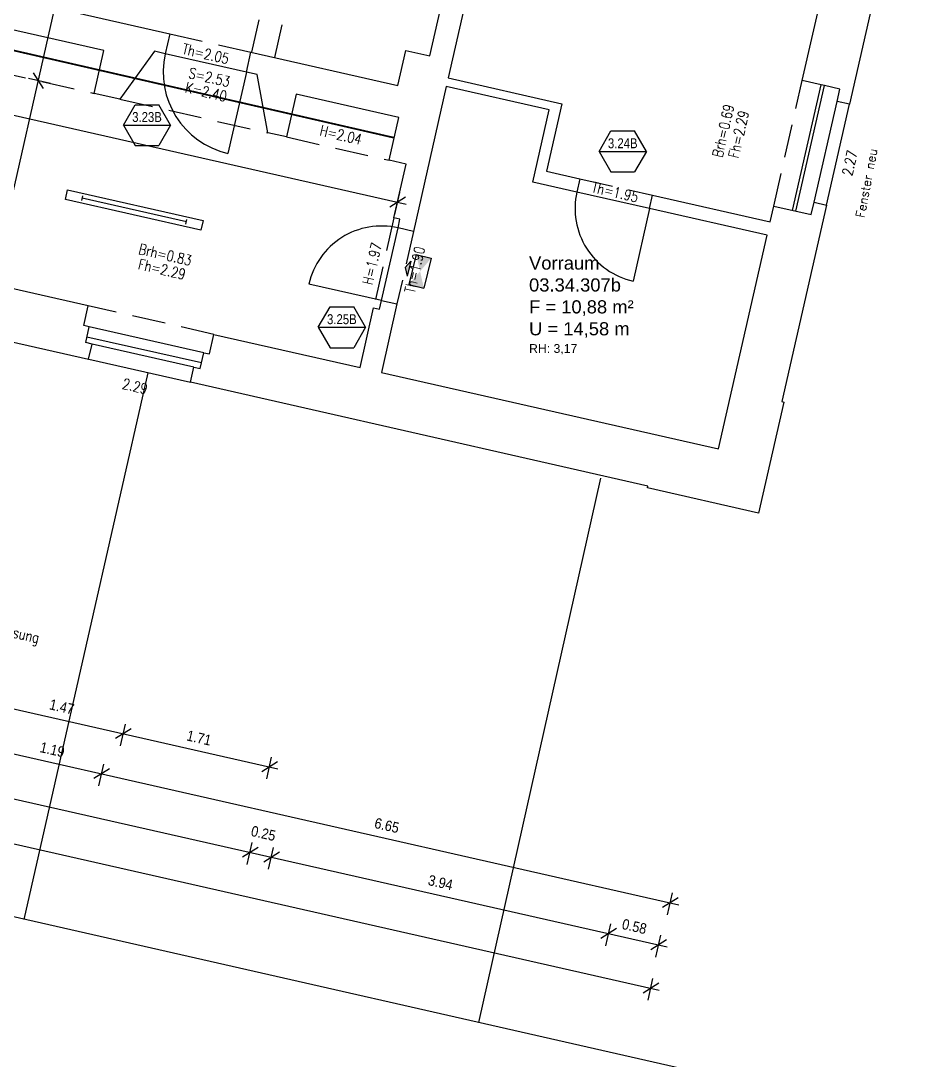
# Model space of a CAD drawing. Header units: metres. Extents: x -364 to -248, y 1030 to 1089.
# Drawn here: x -272.86 to -262.75, y 1047.03 to 1058.89 of the extents above; entities that cross this region are included whole.
import ezdxf
from ezdxf.enums import TextEntityAlignment as Align

# ---------------------------------------------------------------- set-up
doc = ezdxf.new("R2010")
doc.units = ezdxf.units.M
doc.header["$LTSCALE"] = 0.03
for name, pattern in [('AUSGEZOGEN', [0]), ('DOT', [0]), ('GESTRICHELT', [9, 6, -3]), ('STRICHLINIE', [19.05, 12.7, -6.35])]:
    doc.linetypes.add(name, pattern=pattern)
doc.layers.get('0').update_dxf_attribs({"linetype": 'CONTINUOUS'})
for name, color, linetype in [('A_ansicht', 9, 'CONTINUOUS'), ('A_Bemaßung', 2, 'CONTINUOUS'), ('A_Elektro', 1, 'CONTINUOUS'), ('A_fenster', 7, 'CONTINUOUS'), ('A_höhen', 3, 'CONTINUOUS'), ('A_NR_TÜR', 1, 'CONTINUOUS'), ('A_text', 5, 'CONTINUOUS'), ('A_Tuernummern', 1, 'CONTINUOUS'), ('A_TXT-TUER', 1, 'CONTINUOUS'), ('A_türen', 9, 'CONTINUOUS'), ('A_verdeckt', 8, 'STRICHLINIE'), ('A_wände', 6, 'CONTINUOUS'), ('CKMA0002', 2, 'CONTINUOUS'), ('E__LEUCHTEN', 6, 'AUSGEZOGEN'), ('E__VERSYS', 2, 'AUSGEZOGEN')]:
    doc.layers.add(name, color=color, linetype=linetype)
doc.styles.add('arial-n', font='ARIALN.TTF')
doc.styles.add('BOLDSIMP_FNT', font='TXT', dxfattribs={"height": 1})
doc.styles.add('NORM', font='simplex.shx', dxfattribs={"width": 0.7, "bigfont": 'bigfont.shx'})
doc.styles.add('PITSIMP8', font='PITSIMP8.SHX')
doc.styles.add('SIMPLEX', font='simplex.shx', dxfattribs={"height": 0.1})
doc.styles.get("Standard").update_dxf_attribs({"font": 'ARIAL.TTF', "height": 1})

# ---------------------------------------------------------------- blocks, each defined once
blk = doc.blocks.new('SLASH1')
at = {"layer": 'A_Bemaßung', "color": 2, "linetype": 'Continuous'}
for p, q in [((0.07663, 0.07663), (-0.07319, -0.07319)), ((0, -0.14068), (0, 0.11466))]:
    blk.add_line(p, q, dxfattribs=at)
blk = doc.blocks.new('Tür-Nr')
at = {"layer": 'A_NR_TÜR'}
for p, q in [((-0.057, -108.865), (0.077, -108.632)), ((0.077, -108.632), (0.347, -108.632)), ((0.481, -108.865), (0.347, -108.632)), ((-0.057, -108.865), (0.481, -108.865)), ((-0.057, -108.865), (0.077, -109.098)), ((0.481, -108.865), (0.347, -109.098)), ((0.077, -109.098), (0.347, -109.098))]:
    blk.add_line(p, q, dxfattribs=at)
at = {"layer": 'A_TXT-TUER', "style": 'arial-n', "flags": 4}
blk.add_attdef('TÜR-NR.', text='', height=0.113, dxfattribs=at).set_placement((0.211, -108.772), align=Align.MIDDLE_CENTER)
at = {"layer": 'A_TXT-TUER', "style": 'NORM', "width": 0.7}
for tag, flags, p in [('BRANDSCHUTZ', 4, (0.229, -108.981)), ('DIN', 5, (0.214, -109.198)), ('ABMESSUNG', 5, (0.214, -109.333)), ('MATERIAL', 5, (0.214, -109.467)), ('WANDART', 5, (0.214, -109.601)), ('ZARGE', 5, (0.214, -109.736)), ('SCHLOSS', 5, (0.214, -109.87)), ('BESCHLÄGE', 5, (0.214, -110.005)), ('SONSTIGES', 5, (0.214, -110.139))]:
    blk.add_attdef(tag, text='', height=0.0784, dxfattribs=dict(at, flags=flags)).set_placement(p, align=Align.MIDDLE_CENTER)
blk = doc.blocks.new('A$C20DF02DF')
at = {"layer": 'E__VERSYS', "color": 3, "linetype": 'GESTRICHELT', "ltscale": 5, "const_width": 0.02}
blk.add_lwpolyline([(75.031, 9.973), (91.843, 6.114)], dxfattribs=at)
blk = doc.blocks.new('PU1')
at = {"color": 3}
for p, q in [((-118.6, -55.3), (-118.6, 69.7)), ((-118.6, 69.7), (131.4, 69.7)), ((131.4, -55.3), (131.4, 69.7)), ((-118.6, -55.3), (131.4, -55.3)), ((-56.1, -86.6), (68.9, -86.6)), ((6.4, -117.8), (-56.1, -86.6)), ((6.4, -117.8), (68.9, -86.6))]:
    blk.add_line(p, q, dxfattribs=at)
for points in [[(-118.6, 69.7), (-118.6, -55.3), (131.4, -55.3), (131.4, 69.7)], [(68.9, -86.6), (-56.1, -86.6), (6.4, -117.8)]]:
    blk.add_solid(points, dxfattribs=at)
blk = doc.blocks.new('2DEL_458')
for p, q in [((-0.3844, -0.2363), (-0.3844, 0.2363)), ((0.3844, -0.2363), (0.3844, 0.2363)), ((-0.3844, 0), (0.3844, 0))]:
    blk.add_line(p, q)
blk.add_lwpolyline([(-0.5, -0.5), (0.5, -0.5), (0.5, 0.5), (-0.5, 0.5)], close=True)
at = {"style": 'PITSIMP8', "flags": 9}
for tag, p in [('RAUM/GRUPPE', (-0.0298, 0.1593)), ('BEZEICHNUNG', (-0.0298, 0.1793)), ('POS.NR.G-LV', (-0.0298, 0.1393)), ('KENNUNG', (-0.0298, 0.0793)), ('FABRIKAT', (-0.0298, 0.1193)), ('TYP', (-0.0298, 0.0993)), ('VOLUMENSTROM', (-0.0298, 0.0393)), ('DRUCK/-STUFE', (-0.0298, 0.0193)), ('ANSCHLUSS', (-0.0298, -0.0007)), ('LEISTUNG', (-0.0298, 0.0593)), ('TEMPERATUR', (-0.0298, -0.0607)), ('GROESSE', (-0.0298, -0.0207)), ('DN', (-0.0298, -0.0407)), ('SPANNUNG/FREQUENZ', (-0.0298, -0.1207)), ('SCHUTZART', (-0.0298, -0.1007)), ('DREHZAHL', (-0.0298, -0.0807)), ('GEWICHT', (-0.0298, -0.1407)), ('FREI', (-0.0298, -0.1607)), ('FREI', (-0.0298, -0.1807)), ('FREI', (-0.0298, -0.2007))]:
    blk.add_attdef(tag, text='', height=0.01, dxfattribs=at).set_placement(p, align=Align.MIDDLE)

msp = doc.modelspace()

# ---------------------------------------------------------------- linework, layer by layer
at = {"layer": 'A_ansicht', "color": 9, "linetype": 'Continuous'}
for p, q in [((-264.0562, 1056.73026), (-263.73108, 1058.16358)), ((-263.66824, 1056.79089), (-263.40725, 1057.94147)), ((-270.77103, 1055.10587), (-272.07777, 1055.40233)), ((-272.08486, 1055.03189), (-270.92444, 1054.76867))]:
    msp.add_line(p, q, dxfattribs=at)
at = {"layer": 'A_Bemaßung', "linetype": 'Continuous'}
for p, q in [((-273.33865, 1055.21376), (-270.89294, 1065.99601)), ((-285.87111, 1060.74805), (-268.46429, 1056.79971)), ((-287.26914, 1054.2909), (-269.92563, 1050.35692)), ((-287.21552, 1053.76603), (-265.35434, 1048.80732)), ((-287.49035, 1053.31567), (-265.48606, 1048.3245)), ((-286.51027, 1052.58066), (-265.57555, 1047.83209))]:
    msp.add_line(p, q, dxfattribs=at)
at = {"layer": 'A_fenster', "linetype": 'Continuous'}
for p, q in [((-264.0172, 1056.72139), (-263.69208, 1058.15474)), ((-270.79756, 1054.98895), (-272.10431, 1055.28536)), ((-270.88509, 1054.94211), (-272.04553, 1055.20538))]:
    msp.add_line(p, q, dxfattribs=at)
at = {"layer": 'A_fenster', "color": 10, "linetype": 'Continuous'}
msp.add_line((-263.80963, 1056.82298), (-263.54865, 1057.97354), dxfattribs=at)
at = {"layer": 'A_türen', "linetype": 'Continuous'}
for p, q in [((-270.28572, 1058.30772), (-271.21214, 1058.51783)), ((-270.28572, 1058.30772), (-270.49586, 1057.38132)), ((-265.68662, 1056.75149), (-266.5154, 1056.93949)), ((-265.68662, 1056.75149), (-265.8746, 1055.92269)), ((-268.744, 1055.70223), (-268.55595, 1056.53111)), ((-268.744, 1055.70223), (-269.57289, 1055.89025))]:
    msp.add_line(p, q, dxfattribs=at)
for centre, radius, start, end in [((-270.28572, 1058.30772), 0.94995, 167.221618, 257.219845), ((-265.68662, 1056.75149), 0.84985, 167.219347, 257.220952), ((-268.744, 1055.70223), 0.84995, 77.217548, 167.220181)]:
    msp.add_arc(centre, radius, start, end, dxfattribs=at)
at = {"layer": 'A_verdeckt'}
for p, q in [((-270.22413, 1058.53468), (-268.79523, 1064.8335)), ((-269.96081, 1058.47494), (-268.5319, 1064.77377)), ((-278.75083, 1059.59212), (-272.02213, 1058.06592)), ((-271.16017, 1058.747), (-270.23373, 1058.53684)), ((-264.27073, 1056.7789), (-263.94561, 1058.21223)), ((-271.7296, 1057.99948), (-270.04254, 1057.61682)), ((-269.82799, 1057.56816), (-268.6578, 1057.30272)), ((-266.48113, 1057.09062), (-265.65234, 1056.90263)), ((-268.60212, 1056.64411), (-268.83438, 1055.62019)), ((-268.38047, 1056.49128), (-268.56848, 1055.66238)), ((-270.65677, 1055.31583), (-272.09027, 1055.64103))]:
    msp.add_line(p, q, dxfattribs=at)
at = {"layer": 'A_wände', "linetype": 'Continuous'}
for p, q in [((-268.1929, 1058.49428), (-266.85484, 1064.39337)), ((-266.59787, 1064.35005), (-267.98351, 1058.24133)), ((-268.5566, 1058.15644), (-268.46593, 1058.55621)), ((-268.46593, 1058.55621), (-268.1929, 1058.49428)), ((-270.28572, 1058.30772), (-270.23373, 1058.53685)), ((-270.23373, 1058.53685), (-268.5566, 1058.15644)), ((-270.16383, 1058.28004), (-270.28572, 1058.30772)), ((-270.04254, 1057.61682), (-270.16383, 1058.28004)), ((-267.98351, 1058.24133), (-266.68668, 1057.94718)), ((-268.00562, 1058.14383), (-268.38047, 1056.49128)), ((-266.83068, 1057.87732), (-268.00562, 1058.14383)), ((-269.71741, 1058.05579), (-269.828, 1057.56817)), ((-268.54719, 1057.79035), (-269.71741, 1058.05579)), ((-266.68668, 1057.94718), (-266.8614, 1057.17689)), ((-267.01757, 1057.05339), (-266.83068, 1057.87732)), ((-268.6578, 1057.30271), (-268.54719, 1057.79035)), ((-269.828, 1057.56817), (-270.04254, 1057.61682)), ((-268.46277, 1057.25845), (-268.6578, 1057.30271)), ((-268.60212, 1056.64411), (-268.46277, 1057.25845)), ((-266.8614, 1057.17689), (-266.48113, 1057.09063)), ((-266.51541, 1056.9395), (-267.01757, 1057.05339)), ((-266.48113, 1057.09063), (-266.51541, 1056.9395)), ((-265.68662, 1056.7515), (-265.65234, 1056.90264)), ((-265.65234, 1056.90264), (-264.31164, 1056.59852)), ((-264.31164, 1056.59852), (-264.27072, 1056.77891)), ((-264.27072, 1056.77891), (-263.8417, 1056.68159)), ((-263.66824, 1056.7909), (-264.17691, 1054.54835)), ((-263.8417, 1056.68159), (-263.80963, 1056.82298)), ((-263.80963, 1056.82298), (-263.66824, 1056.7909)), ((-268.53386, 1056.62862), (-268.60212, 1056.64411)), ((-264.34592, 1056.44739), (-265.68662, 1056.7515)), ((-268.55596, 1056.53111), (-268.53386, 1056.62862)), ((-268.38047, 1056.49128), (-268.55596, 1056.53111)), ((-264.89884, 1054.00976), (-264.34592, 1056.44739)), ((-268.76612, 1055.60472), (-268.74399, 1055.70223)), ((-268.74399, 1055.70223), (-268.56848, 1055.66242)), ((-268.98921, 1054.93756), (-268.83438, 1055.6202)), ((-268.83438, 1055.6202), (-268.76612, 1055.60472)), ((-268.56848, 1055.66242), (-268.74544, 1054.88227)), ((-270.70764, 1055.0916), (-270.65677, 1055.31583)), ((-270.65677, 1055.31583), (-268.98921, 1054.93756)), ((-270.81195, 1054.92553), (-270.77103, 1055.10588)), ((-270.77103, 1055.10588), (-270.70764, 1055.0916)), ((-270.92443, 1054.76868), (-270.88509, 1054.94212)), ((-270.88509, 1054.94212), (-270.81195, 1054.92553)), ((-268.74544, 1054.88227), (-264.89884, 1054.00976)), ((-265.70623, 1053.58505), (-270.92443, 1054.76868)), ((-264.15617, 1054.54364), (-264.44337, 1053.27578)), ((-264.17691, 1054.54835), (-264.15617, 1054.54364)), ((-265.71123, 1053.56295), (-265.70623, 1053.58505)), ((-264.44337, 1053.27578), (-265.71123, 1053.56295)), ((-248.20144, 1043.05487), (-286.77161, 1051.80374))]:
    msp.add_line(p, q, dxfattribs=at)
at = {"layer": 'A_wände'}
for p, q in [((-271.40818, 1054.8784), (-272.82324, 1048.63983)), ((-267.63269, 1047.46246), (-266.24188, 1053.67596))]:
    msp.add_line(p, q, dxfattribs=at)
at = {"layer": 'A_wände', "linetype": 'Continuous'}
for points in [[(-271.16017, 1058.747), (-271.21214, 1058.51783), (-271.33403, 1058.5455), (-271.7296, 1057.99948), (-272.02213, 1058.06592), (-271.91154, 1058.55344), (-278.64024, 1060.07975)], [(-277.25413, 1060.12927), (-271.16017, 1058.747)], [(-263.40726, 1057.94148), (-263.54865, 1057.97354), (-263.51658, 1058.11492), (-263.69209, 1058.15474), (-263.73109, 1058.16359), (-263.9456, 1058.21224), (-263.70453, 1059.27505), (-263.49001, 1059.2264), (-263.45102, 1059.21755), (-263.2755, 1059.17774), (-263.24453, 1059.31425), (-263.10315, 1059.28218), (-263.40726, 1057.94148)], [(-272.14114, 1055.41671), (-272.09027, 1055.64103), (-274.32345, 1056.14757), (-274.3743, 1055.92324), (-274.43771, 1055.93764), (-274.47856, 1055.75727), (-274.55174, 1055.77386), (-274.59108, 1055.60039), (-272.08487, 1055.0319), (-272.04554, 1055.20538), (-272.11868, 1055.22197), (-272.07777, 1055.40233), (-272.14114, 1055.41671)]]:
    msp.add_lwpolyline(points, dxfattribs=at)

# ---------------------------------------------------------------- block references
at = {"layer": 'A_Bemaßung', "color": 7}
for p, rotation in [((-272.65894, 1058.21034), 77.22), ((-268.56181, 1056.82183), 347.2200000000001), ((-271.69072, 1050.75729), 347.2200000000001), ((-270.02316, 1050.37904), 347.2200000000001), ((-271.93785, 1050.30064), 347.2200000000001), ((-270.24436, 1049.40381), 347.2200000000001), ((-270.0006, 1049.34852), 347.2200000000001), ((-265.45186, 1048.82944), 347.2200000000001), ((-266.15399, 1048.476), 347.2200000000001), ((-265.58358, 1048.34662), 347.2200000000001), ((-265.67307, 1047.85422), 347.2200000000001)]:
    msp.add_blockref('SLASH1', p, dxfattribs=dict(at, rotation=rotation))
at = {"layer": 'A_Elektro', "linetype": 'Continuous'}
msp.add_blockref('A$C20DF02DF', (-360.44279, 1051.44521), dxfattribs=at)
at = {"layer": 'A_Tuernummern'}
ref = msp.add_blockref('Tür-Nr', (-271.63062, 1166.56855), dxfattribs=at)
ref.add_attrib('TÜR-NR.', '3.23B', dxfattribs={"layer": 'A_TXT-TUER', "height": 0.112896, "style": 'arial-n'}).set_placement((-271.41927, 1057.79621), align=Align.MIDDLE_CENTER)
ref = msp.add_blockref('Tür-Nr', (-266.20413, 1166.26877), dxfattribs=at)
ref.add_attrib('TÜR-NR.', '3.24B', dxfattribs={"layer": 'A_TXT-TUER', "height": 0.112896, "style": 'arial-n'}).set_placement((-265.99278, 1057.49643), align=Align.MIDDLE_CENTER)
ref = msp.add_blockref('Tür-Nr', (-269.40836, 1164.26092), dxfattribs=at)
ref.add_attrib('TÜR-NR.', '3.25B', dxfattribs={"layer": 'A_TXT-TUER', "height": 0.112896, "style": 'arial-n'}).set_placement((-269.19701, 1055.48858), align=Align.MIDDLE_CENTER)
at = {"layer": 'E__LEUCHTEN', "color": 7, "linetype": 'Continuous', "ltscale": 5, "xscale": -1.584999999999831, "yscale": 0.11200000000008, "zscale": 1.585, "rotation": 347.2209358105556}
msp.add_blockref('2DEL_458', (-271.5645, 1056.73417), dxfattribs=at)
at = {"layer": 'E__LEUCHTEN', "color": 7, "xscale": 0.001400526190566004, "yscale": 0.001400526190082019, "zscale": 0.00140052619, "rotation": 256.1733936538893}
msp.add_blockref('PU1', (-268.31206, 1056.0461), dxfattribs=at)

# ---------------------------------------------------------------- texts
at = {"layer": 'A_Bemaßung', "color": 7, "linetype": 'Continuous', "style": 'BOLDSIMP_FNT', "width": 0.9}
for s, p in [('1.47', (-272.54937, 1051.00332)), ('1.71', (-270.98379, 1050.64821)), ('1.19', (-272.65746, 1050.51514)), ('6.65', (-268.84177, 1049.64964)), ('0.25', (-270.24979, 1049.55885)), ('3.94', (-268.22923, 1048.99799)), ('0.58', (-266.01822, 1048.49648))]:
    msp.add_text(s, height=0.12, rotation=347.2, dxfattribs=at).set_placement(p, align=Align.BOTTOM_LEFT)
at = {"layer": 'A_höhen', "linetype": 'Continuous', "style": 'SIMPLEX', "width": 0.8}
for s, p in [('Th=2.05', (-270.74934, 1058.51759)), ('S=2.53', (-270.70781, 1058.24905)), ('K=2.40', (-270.74541, 1058.08327)), ('H=2.04', (-269.2075, 1057.59153)), ('Brh=0.83', (-271.21099, 1056.22445)), ('Fh=2.29', (-271.24859, 1056.05875)), ('2.29', (-271.55548, 1054.72341))]:
    msp.add_text(s, height=0.12, rotation=346.9, dxfattribs=at).set_placement(p, align=Align.MIDDLE_CENTER)
at = {"layer": 'A_höhen', "linetype": 'DOT', "style": 'SIMPLEX', "width": 0.8}
for s, p in [('Brh=0.69', (-264.75318, 1057.61752)), ('Fh=2.29', (-264.57767, 1057.57771)), ('2.27', (-263.31048, 1057.24883)), ('Th=1.90', (-268.27166, 1056.03081))]:
    msp.add_text(s, height=0.12, rotation=77, dxfattribs=at).set_placement(p, align=Align.BOTTOM_CENTER)
at = {"layer": 'A_höhen', "linetype": 'Continuous', "style": 'SIMPLEX', "width": 0.8}
msp.add_text('Th=1.95', height=0.12, rotation=346.9, dxfattribs=at).set_placement((-266.10101, 1056.8455), align=Align.BOTTOM_CENTER)
at = {"layer": 'A_höhen', "linetype": 'DOT', "style": 'SIMPLEX', "width": 0.8}
msp.add_text('H=1.97', height=0.12, rotation=77, dxfattribs=at).set_placement((-268.85333, 1056.12061), align=Align.MIDDLE_CENTER)
at = {"layer": 'A_text', "linetype": 'Continuous', "insert": (-263.33543, 1056.65798), "char_height": 0.1, "width": 1, "attachment_point": 1, "rotation": 79.269744, "style": 'SIMPLEX'}
msp.add_mtext('{\\Fsimplex.shx;Fenster neu}', dxfattribs=at)
at = {"layer": 'A_text', "linetype": 'Continuous', "insert": (-267.06164, 1056.20461), "char_height": 0.15, "width": 6.6459, "attachment_point": 1}
msp.add_mtext('Vorraum\\P03.34.307b\\PF = 10,88 m²\\PU = 14,58 m\\P\\H0.1;RH: 3,17', dxfattribs=at)
at = {"layer": 'CKMA0002', "style": 'SIMPLEX', "width": 0.8}
msp.add_text('geschossweise Austrittspodestanpassung', height=0.12, rotation=346.9, dxfattribs=at).set_placement((-273.93549, 1052.14843), align=Align.MIDDLE_CENTER)

doc.saveas('drawing.dxf')
